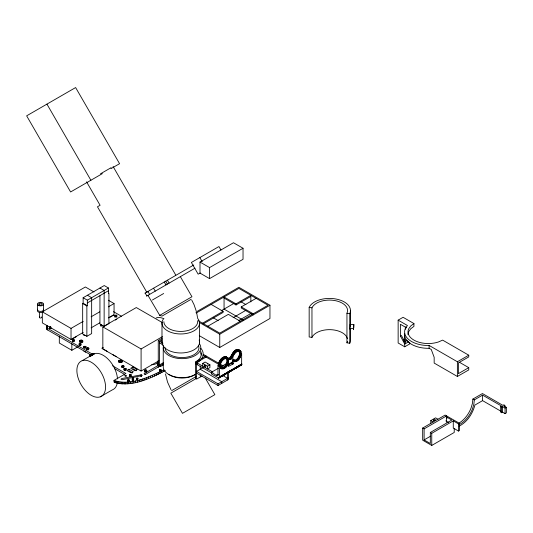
<?xml version="1.0" encoding="UTF-8"?>
<svg xmlns="http://www.w3.org/2000/svg" width="533" height="533" viewBox="0 0 533 533"><rect width="100%" height="100%" fill="white"/><g stroke="black" fill="none" stroke-linecap="round" stroke-linejoin="round"><path stroke-width="0.8" d="M353.366 328.614L353.865 324.65L353.532 329.687L353.366 328.614L349.748 328.461M226.125 357.943L227.411 358.642C222.721 357.29 217.99 365.518 221.721 368.769C226.778 369.742 231.668 360.068 225.979 357.816L228.164 359.462L225.979 357.816M350.394 326.669L350.274 324.377L350.021 329.267M211.394 372.287C212.874 372.127 217.104 377.67 217.99 374.439L217.99 365.711L219.669 366.404C219.863 362.66 222.221 358.649 225.952 357.536C228.317 356.43 228.564 360.608 230.662 359.402C232.768 356.151 239.057 344.338 241.662 353.705L241.629 364.765L218.643 377.95L211.394 373.939L211.394 372.287L218.417 368.23M226.718 364.179L226.811 363.799M227.877 365.332L231.335 363.326L231.742 362.547L233.168 363.466L232.768 364.152L228.204 366.497L228.63 364.179L232.841 361.774L233.168 363.466L231.742 362.547M219.01 377.85L241.629 364.765L218.836 377.924L219.429 376.924L219.429 366.544M91.256 355.158L47.51 329.9L46.717 328.648L47.057 325.57L46.717 326.989L47.51 328.248L91.976 353.919L92.749 353.472L94.188 354.298M504.831 406.939L504.831 405.366L503.872 404.814L502.919 405.366L482.445 393.541L472.878 399.064L472.405 403.481L471.019 408.145A19.608 11.32 -60 0 1 459.013 423.082M504.831 405.366L503.872 405.913L506.35 407.345L506.35 412.868L505.057 413.615L502.586 412.182L501.626 412.735L500.674 412.182L500.674 406.659L501.626 406.106L482.585 395.113L474.317 399.89L473.844 404.307L472.458 408.971A19.608 11.32 -60 0 1 459 424.654M158.101 361.088C157.608 363.886 154.164 364.679 151.738 364.759M229.463 359.608L228.297 358.836C232.535 356.784 233.78 345.884 240.45 350.734L237.958 349.488L241.216 351.633M79.71 340.667C79.077 342.339 82.568 342.572 82.915 341.113L82.055 340.227L80.303 340.267L79.71 340.667L79.71 342.319M114.881 315.469C115.474 318.414 118.806 314.004 114.881 315.469L114.881 317.128M118.832 360.694L118.579 361.234C118.966 362.78 122.39 362.713 122.237 360.948L120.918 360.188L119.505 360.308L118.832 360.694L118.832 362.353M201.754 358.462C204.172 355.531 203.473 351.007 200.881 348.389M115.488 320.086L115.981 319.647M49.736 327.002C48.976 328.015 50.895 328.455 51.594 328.075M144.403 370.335C144.716 374.119 149.6 368.696 144.403 370.335L144.403 371.994M129.506 374.732C129.726 377.237 132.97 373.606 129.506 374.732L129.506 376.385M72.441 339.954C71.995 343.245 77.238 338.895 72.441 339.954L72.441 341.606M79.137 343.818C78.671 347.103 83.934 342.759 79.137 343.818L79.137 345.477M101.07 324.65L101.07 326.309L101.13 324.617L100.95 325.403L102.503 325.483M83.861 334.584L83.741 335.337L85.293 335.417M200.241 360.441L197.003 362.873L197.003 364.532M200.448 376.851L200.241 374.726M409.684 342.559L409.684 343.938L404.74 346.796L398.144 342.986L398.144 320.146L403.088 317.295L413.934 323.558L410.716 325.983L408.684 328.808A20.287 11.713 0 0 0 415.933 341.127A20.287 11.713 0 0 0 438.426 341.979L442.63 340.121L468.747 355.198L468.747 356.91L458.373 362.9L458.373 373.64L468.747 367.65L468.747 369.915L457.381 376.471L434.168 363.073L434.168 357.31L431.264 349.495L429.118 348.256L428.285 348.322A23.665 13.665 0 0 1 404.614 334.657M49.736 328.654L51.494 328.381M124.089 368.51C122.583 372.141 129.865 367.857 124.089 368.51L124.089 370.162L125.948 370.202L125.948 368.543M83.928 346.43C82.428 350.061 89.677 345.77 83.928 346.43L83.928 348.082M86.799 348.082C85.3 351.713 92.549 347.429 86.799 348.082L86.546 349.908M121.95 365.885C120.405 369.502 127.713 365.258 121.95 365.885L121.95 367.543L123.469 367.444L123.469 365.791M219.409 377.171L241.902 363.952L219.429 376.924M219.356 377.397L241.882 364.199L218.217 377.864L222.474 375.439M219.27 377.584L241.829 364.419L218.437 377.93L241.482 364.878M219.156 377.737L241.742 364.612L218.643 377.95L241.309 364.952M100.484 173.811L111.137 167.662M102.363 173.625L70.603 191.967L26.65 115.834L75.626 87.559L119.579 163.691L110.971 168.655M83.221 332.399L71.029 339.441L42.34 322.878L42.34 311.832L85.373 286.987L93.981 291.957M108.446 287.987L87.345 300.166L87.345 305.689L83.135 303.257L83.135 297.74L104.235 285.555L108.446 287.987L108.446 293.503L108.925 293.23L108.925 323.598L104.142 326.356L99.938 323.924L99.938 295.768M87.439 295.255L91.649 297.68L91.649 333.571L86.866 336.33L82.662 333.905L82.662 303.537L83.135 303.257M87.345 302.931L108.446 290.745M82.662 303.537L86.866 305.962L87.345 305.689M42.34 311.832L71.029 328.395L83.221 321.359M91.11 316.802L99.718 311.832M108.326 306.868L114.062 303.55L114.062 314.597L108.326 317.908M144.929 293.19L193.765 264.994M200.002 262.063L233.467 242.742L243.035 248.258L243.035 259.305L209.562 278.626L200.002 273.103L200.002 262.063L209.562 267.586L243.035 248.258M91.11 327.848L99.718 322.878M72.088 339.128L76.406 336.629M109.398 317.581L113.702 315.103M146.622 296.115L194.958 268.206M158.894 360.768L141.092 371.048L102.842 348.962L102.842 326.876L136.308 307.554L162.518 322.685M152.405 299.999L163.664 293.503M200.261 272.956L198.149 274.175L191.387 262.463L218.963 246.539L220.955 249.984M59.316 336.416L59.316 343.045L71.848 350.281L78.244 346.59M103.262 347.403L101.823 348.229L107.579 351.553M159.733 315.356L147.927 295.295M82.175 360.681L94.128 353.779M191.234 299.233L162.079 316.069L159.567 315.456L191.96 296.748L180.321 276.594M195.844 312.145L238.884 287.3L269.958 305.242L269.958 318.494L219.756 347.483L199.269 335.657M196.257 313.011L238.884 288.406L268.046 305.242L219.756 333.125L198.323 320.753M102.842 326.876L141.092 348.962L162.458 336.629M158.261 367.397L158.261 340.507L162.358 338.142M162.285 339.674L159.554 341.253L159.554 365.998L160.513 366.551L163.245 364.978M221.188 310.766L233.94 303.404M202.54 323.191L223.1 311.319L223.1 312.425L203.253 323.884M243.381 320.266L224.06 309.113L224.06 296.961L236.012 303.863L250.836 295.309L250.836 301.931M224.06 298.067L236.012 304.969L250.836 296.415M129.033 369.236L126.894 370.475L131.211 372.967L133.35 371.728L129.033 369.236L129.033 370.895L132.63 372.973M132.864 367.024L130.705 368.276L135.022 370.768L137.181 369.522L132.864 367.024L132.864 368.683L136.461 370.761M165.383 370.608C150.006 378.41 131.438 387.844 113.989 382.074L113.989 380.415L125.928 373.52L112.536 365.785M207.803 326.223L228.364 314.357L240.316 321.259M253.228 314.91L241.269 308.007L241.269 306.901L256.093 298.347M233.141 317.668L245.893 310.306M127.8 379.882C126.568 382.214 131.624 379.603 127.8 379.882L127.8 381.535M158.261 365.258L157.308 364.705L157.308 363.599L158.674 362.813M100.271 396.838A20.287 11.713 60 0 0 96.34 366.244A20.287 11.713 60 0 0 77.058 373.2A20.287 11.713 60 0 0 100.271 396.838L112.223 389.936A20.287 11.713 60 0 0 117.213 383.38M132.291 379.023C131.105 381.361 136.095 378.743 132.291 379.023L132.291 380.682M158.694 365.105L144.063 373.746L144.483 374.279L145.782 374.213M163.651 362.533L159.554 364.898L160.513 365.451L163.245 363.872M136.794 378.177C135.555 380.502 140.605 377.877 136.794 378.177L136.794 379.836M238.404 320.706L251.156 313.344M145.069 374.626L160.133 365.931M199.269 322.405L219.756 334.231L269.958 305.242M159.787 369.442C158.554 371.781 163.611 369.169 159.787 369.442L159.787 371.101M206.078 355.964L195.558 362.04L195.558 378.603M206.078 357.07L196.517 362.593L196.517 379.156L202.094 375.938M202.747 363.426L205.132 362.047L209.915 364.805L209.915 367.57L207.524 368.949L207.524 366.191L202.747 363.426L202.747 366.191M203.486 367.404L196.517 371.428L218.03 383.847L228.55 377.777M207.524 366.191L209.915 364.805M171.559 390.702L195.991 376.598M217.99 365.711L219.716 365.578L218.283 364.745C218.697 360.641 223.28 354.318 227.731 357.73L225.752 356.71L228.59 358.489L226.765 357.223M205.305 378.084L214.866 394.647L182.473 413.348L170.833 393.187L196.424 378.41M220.522 367.017L226.845 363.366M232.461 360.121L233.867 359.309L235.799 360.428M217.211 375.465L218.617 374.652M196.517 373.08L218.03 385.506L228.55 379.429L228.55 371.394M404.74 346.796L404.74 344.038L400.436 336.03L401.389 335.477L405.693 343.485M403.208 339.947L404.427 339.248L408.724 341.733L404.74 344.038M398.144 320.146L407.425 325.51L405.42 328.301A23.665 13.665 0 0 0 428.285 345.504L429.118 345.437L457.381 361.754L468.747 355.198M430.791 423.362L430.791 420.604L435.574 417.845L437.959 419.224M454.229 428.305L454.229 432.47L431.757 445.441L422.676 440.198L422.676 428.052L445.148 415.074L459.493 423.355L459.493 430.511L458.533 431.064L453.277 428.026L453.277 420.87L458.533 423.908L459.493 423.355M422.676 428.052L424.108 428.878L446.581 415.9L446.894 418.485M500.92 411.223L482.585 400.636L474.903 405.073C472.631 413.688 467.241 422.076 459.126 426.14M424.108 428.878L424.108 439.918L430.324 443.509L430.324 432.47L451.844 420.044L445.628 416.453M430.324 432.47L431.757 433.296L453.277 420.87M424.108 439.918L430.564 436.194M500.674 406.659L501.626 407.212L502.586 406.659L505.057 408.091L506.35 407.345M223.887 374.632L228.857 371.814M230.269 371.001L231.688 370.195M233.108 369.389L241.116 364.972M230.049 370.921L231.469 370.115M232.888 369.309L234.307 368.503M239.27 365.691L240.909 364.952M113.989 380.415C130.752 386.099 148.674 377.204 163.611 369.955L163.611 371.614M121.751 360.475L121.751 362.127L119.119 362.127L119.119 360.475M221.022 368.589L222.074 368.476M86.799 349.741L88.651 349.781L88.651 348.122M146.175 370.075L146.175 371.734L144.656 371.827L144.656 370.175M82.408 340.394L82.408 342.046L80.303 341.92L80.303 340.267M140.925 374.892L121.644 378.57L120.971 379.21L122.29 379.676L142.224 375.565L141.905 375.012L140.925 374.892L140.925 376.551L141.618 376.565M132.091 378.237L133.696 377.93M116.367 319.5L116.807 319.427M227.917 364.685L229.117 364.852M116.247 315.17L116.247 316.822L115.474 316.842L115.474 315.19M137.807 379.776L137.114 379.749L137.114 378.09M228.297 358.836L230.023 359.648L228.904 358.729L230.662 359.402L229.55 358.356L230.989 359.182L229.87 358.083L231.302 358.909L230.163 357.756L231.595 358.582L230.429 357.39L231.868 358.216L230.662 356.997L232.102 357.823L230.856 356.584L232.288 357.41L231.002 356.164L232.741 356.097L231.302 355.264L233.128 355.205L231.695 354.378L233.601 354.345L232.161 353.512L234.14 353.526L232.701 352.699L234.733 352.773L233.301 351.94L235.379 352.093L233.94 351.267L236.052 351.507L234.613 350.681L236.739 351.027L235.306 350.201L237.438 350.661L235.999 349.835L238.118 350.421L236.685 349.588L238.771 350.301L237.338 349.475L239.39 350.321M218.903 365.378L220.362 365.425M350.274 324.377L353.865 324.65M89.764 354.725L89.411 354.698L89.411 356.357L89.764 356.384L89.764 354.725L92.462 355.291M347.416 338.748A18.109 10.453 0 0 0 330.647 329.674A18.109 10.453 0 0 0 311.965 337.402L309.167 336.969L309.167 307.401L311.965 307.834A18.109 10.453 0 0 1 334.144 300.439A18.109 10.453 0 0 1 346.95 313.244L349.748 313.677L349.748 343.252L346.95 342.819L346.95 313.244M232.721 360.768L234.68 361.747C239.217 361.927 243.841 353.159 238.791 351.16C234.487 351.474 230.189 359.289 234.68 361.747L233.834 360.934L233.247 360.921L234.154 361.594L232.721 360.768L233.694 361.307M220.289 367.943L222.248 368.923L221.402 368.116L220.815 368.096L221.721 368.769L220.289 367.943L221.262 368.483M224.999 357.816L226.358 358.336M227.191 357.536L224.513 356.704L225.952 357.536L223.84 356.897L225.279 357.73L223.154 357.217L224.586 358.043L222.454 357.65L223.893 358.482L221.775 358.196L223.207 359.029L221.122 358.842L222.554 359.668L220.502 359.568L221.935 360.395L219.942 360.361L221.375 361.187L219.443 361.207L220.875 362.034L219.016 362.087L220.455 362.92L218.677 362.986L220.116 363.812L218.43 363.879L219.869 364.705L218.283 364.745L218.23 365.578L219.669 366.404M225.586 357.81L226.918 358.423M406.726 327.922L400.436 324.291L400.436 336.03M459.406 362.26L468.747 367.65M472.878 399.064L474.317 399.89M240.989 301.771L245.913 304.609M445.815 420.87L448.493 422.416M241.269 306.901L253.228 313.804M430.791 420.604L433.182 421.983M211.148 304.416L223.1 311.319M213.26 317.781L218.177 320.626M238.831 350.987L240.596 352.286L239.157 351.46L240.829 352.866L239.397 352.04L240.963 353.539L239.53 352.706L240.989 354.285L239.557 353.459L240.909 355.091L239.477 354.258L240.723 355.931L239.29 355.105L240.443 356.784L239.004 355.957L240.063 357.63L238.631 356.804L239.603 358.449L238.171 357.616L239.077 359.209L237.645 358.383L238.491 359.902L237.058 359.075L237.865 360.508L236.432 359.682L237.212 361.008L235.779 360.181L236.545 361.387L235.113 360.561L235.892 361.647L233.834 360.934C237.765 360.041 240.929 354.672 238.831 350.987L240.263 351.813L239.031 351.027M231.002 356.164L232.435 356.99M231.262 363.379L232.914 364.019L231.542 363.106L232.974 363.939L231.715 362.733L233.148 363.559L231.735 362.64M99.938 288.04L104.142 290.472L104.142 326.356M203.28 354.352L218.99 363.419M220.422 364.252L223.294 365.905M108.326 300.239L114.062 303.55M203.053 355.324L222.388 366.484M113.509 311.678L121.397 316.229M222.574 375.432L227.598 378.33M158.261 340.507L162.965 343.225M212.061 371.568L195.558 362.04L198.676 359.695A19.608 11.32 0 0 0 200.635 351.107M83.135 297.74L87.345 300.166M159.554 342.912L162.965 344.878M195.558 363.699L212.061 373.22M157.308 363.599L158.261 364.152M112.789 354.598L116.147 356.537M114.648 368.663L124.522 374.366M83.854 351.154L85.673 352.206M232.215 361.501L233.174 362.107M231.335 363.326L232.694 364.206M227.151 357.663L228.89 359.035M239.437 350.301L239.777 350.801M199.842 257.579L202.227 261.716M113.096 166.529L175.737 275.035M167.429 280.198L169.121 283.123M165.736 281.177L167.422 284.102M164.284 282.01L165.976 284.942M153.544 288.213L155.236 291.145M46.937 104.122L90.89 180.254M86.566 181.853L100.091 205.272L97.466 206.791L146.981 292.557M147.927 291.458L149.613 294.383M145.203 293.03L146.888 295.962M157.661 361.221L158.081 362.227M191.813 300.232L194.052 304.703L196.151 310.752M170.98 389.703L167.535 382.101L165.477 373.933M196.63 312.525L197.53 317.708M505.057 408.091L505.057 413.615M502.586 406.659L502.586 412.182M501.626 407.212L501.626 412.735M482.585 395.113L482.585 400.636M458.533 423.908L458.533 431.064M457.381 361.754L457.381 376.471M446.581 415.9L446.581 422.216M431.757 433.296L431.757 445.441M429.118 345.437L429.118 348.256M413.934 323.558L413.934 326.376L410.716 328.801L408.684 331.626A20.287 11.713 0 0 0 407.998 334.657M405.38 326.909L405.38 329.261M404.427 333.725L404.427 339.248M350.467 310.539L350.467 324.504M350.467 329.434L350.467 340.107A21.007 12.126 0 0 1 349.748 343.252M311.965 307.834L311.965 337.402M236.012 303.863L236.012 304.969M227.598 371.947L227.598 379.982M221.755 383.354L221.755 381.701L200.241 369.276L200.241 366.084M219.756 334.231L219.756 347.483M218.03 383.847L218.03 385.506M209.562 267.586L209.562 278.626M199.549 323.131L199.549 342.139M197.67 320.746L197.67 321.672A16.903 9.761 0 0 1 180.767 331.426A16.903 9.761 0 0 1 163.864 321.672M163.245 347.802L163.245 366.811A18.782 10.847 0 0 0 174.837 376.824A18.782 10.847 0 0 0 195.311 374.479M161.985 323.131L161.985 342.139M161.825 370.935L161.825 372.587M160.799 369.402L160.799 371.061M160.513 365.451L160.513 366.551M160.46 369.342L160.46 371.001M160.087 369.362L160.087 371.021M159.987 371.874L159.987 373.533M158.134 372.794L158.134 374.446M156.242 373.686L156.242 375.345M154.37 374.532L154.37 376.191M152.465 375.365L152.465 377.018M150.539 376.145L150.539 377.797M148.654 376.884L148.654 378.537M146.728 370.395L146.728 372.054M146.728 377.584L146.728 379.243M146.495 370.202L146.495 371.861M145.782 369.989L145.782 371.641M145.396 369.975L145.396 371.634M145.009 370.049L145.009 371.701M144.823 378.237L144.823 379.889M142.931 378.856L142.931 380.515M141.278 374.866L141.278 376.525M141.092 348.962L141.092 371.048M141.058 379.416L141.058 381.068M139.206 379.942L139.206 381.595M137.454 378.07L137.454 379.729M137.367 380.415L137.367 382.074M135.562 380.835L135.562 382.494M133.81 381.208L133.81 382.861M133.303 378.983L133.303 380.642M132.964 378.93L132.964 380.582M132.63 378.95L132.63 380.602M132.071 381.528L132.071 383.187M131.058 374.652L131.058 376.311M130.772 374.526L130.772 376.185M130.418 374.479L130.418 376.131M130.385 381.801L130.385 383.454M130.079 374.499L130.079 376.151M129.759 374.586L129.759 376.238M129.099 379.949L129.099 381.608M128.799 379.836L128.799 381.488M128.766 382.014L128.766 383.673M128.48 379.782L128.48 381.441M128.127 379.796L128.127 381.448M127.16 382.181L127.16 383.833M125.608 368.41L125.608 370.069M125.628 382.288L125.628 383.947M125.242 368.33L125.242 369.989M124.835 368.33L124.835 369.989M124.449 368.383L124.449 370.035M124.162 382.334L124.162 383.993M123.769 365.924L123.769 367.583M123.096 365.711L123.096 367.37M122.677 365.705L122.677 367.357M122.723 382.348L122.723 384M122.29 365.771L122.29 367.424M122.037 360.694L122.037 362.353M121.357 360.308L121.357 361.96M121.377 382.288L121.377 383.947M120.918 360.188L120.918 361.847M120.431 360.161L120.431 361.82M120.112 382.181L120.112 383.833M119.958 360.201L119.958 361.854M119.505 360.308L119.505 361.96M118.879 382.014L118.879 383.673M117.746 381.808L117.746 383.467M116.854 315.423L116.854 317.075M116.687 381.528L116.687 383.187M116.587 315.263L116.587 316.922M115.861 315.136L115.861 316.795M115.708 381.215L115.708 382.874M115.135 315.303L115.135 316.962M114.795 380.848L114.795 382.501M92.749 353.472L92.749 355.125M91.976 353.919L91.976 355.578M90.83 354.871L90.83 356.53M90.477 354.825L90.477 356.477M90.137 354.765L90.137 356.424M88.318 347.989L88.318 349.641M87.945 347.909L87.945 349.568M87.519 347.902L87.519 349.555M87.152 347.956L87.152 349.615M86.866 305.962L86.866 336.33M85.766 346.457L85.766 348.116M85.447 346.33L85.447 347.989M85.073 346.257L85.073 347.909M84.654 346.243L84.654 347.902M84.281 346.303L84.281 347.956M82.715 340.607L82.715 342.259M82.055 340.227L82.055 341.88M81.636 340.141L81.636 341.793M81.183 340.107L81.183 341.766M80.876 343.772L80.876 345.424M80.723 340.161L80.723 341.813M80.556 343.645L80.556 345.297M80.183 343.585L80.183 345.244M79.963 340.44L79.963 342.099M79.797 343.598L79.797 345.251M79.424 343.672L79.424 345.331M74.18 339.907L74.18 341.56M73.86 339.781L73.86 341.433M73.487 339.721L73.487 341.373L73.101 341.387L73.101 339.728M72.728 339.807L72.728 341.466M71.848 343.652L71.848 350.281M71.029 328.395L71.029 339.441M50.715 326.649L50.715 328.308M50.329 326.696L50.329 328.355M49.975 326.822L49.975 328.481M47.51 328.248L47.51 329.9M47.19 328.002L47.19 329.661M46.957 327.708L46.957 329.367M46.871 326.083L46.871 327.742M46.751 326.562L46.784 329.034M43.553 304.13L43.553 309.646M39.429 312.411L39.429 317.382M37.47 304.136L37.47 309.653M43.453 310.319A3.045 1.759 0 0 1 43.266 311.499M42.86 311.872A3.045 1.759 0 0 1 39.136 312.325A3.045 1.759 0 0 1 37.563 310.319M43.453 309.213A3.045 1.759 0 0 1 40.515 311.405A3.045 1.759 0 0 1 37.563 309.22M41.301 316.955A1.079 0.626 0 0 1 41.261 317.828A1.079 0.626 0 0 1 39.748 317.828A1.079 0.626 0 0 1 39.722 316.955M347.416 341.473A18.109 10.453 0 0 1 346.95 342.819M309.167 307.401A21.007 12.126 0 0 1 334.897 298.826A21.007 12.126 0 0 1 349.748 313.677M403.927 341.4A1.013 0.586 0 0 1 405.107 340.767A1.013 0.586 0 0 1 405.853 341.593A1.013 0.586 0 0 1 404.287 341.8M207.55 363.912A1.013 0.586 60 0 1 207.903 364.259M200.635 352.759A19.608 11.32 0 0 1 201.261 354.951M156.202 317.941A20.287 11.713 60 0 1 162.985 318.354M91.556 355.438A20.287 11.713 60 0 1 107.106 358.196A20.287 11.713 60 0 1 117.487 378.93M195.165 374.413A16.903 9.761 0 0 1 168.894 374.413M199.382 343.652A18.782 10.847 0 0 1 183.865 358.596A18.782 10.847 0 0 1 163.604 345.684M198.609 345.897A16.903 9.761 0 0 1 183.685 357.516A16.903 9.761 0 0 1 165.123 347.802M197.61 318.328A18.782 10.847 0 0 1 180.767 333.971A18.782 10.847 0 0 1 163.924 318.328M199.189 340.021A18.782 10.847 0 0 1 181.387 352.973A18.782 10.847 0 0 1 162.145 340.72M353.612 327.409C353.772 328.794 353.832 324.91 353.612 327.409M124.849 375.765C126.361 378.137 127.68 374.019 124.849 375.765M227.125 360.634C226.845 363.852 224.746 367.417 221.402 368.116L223.46 368.823L222.681 367.737L224.12 368.57L223.347 367.357L224.779 368.183L224 366.857L225.432 367.683L224.626 366.251L226.059 367.084L225.212 365.558L226.645 366.391L225.739 364.799L227.171 365.625L226.199 363.979L227.631 364.805L226.572 363.133L228.011 363.959L226.858 362.28L228.291 363.106L227.045 361.441L228.477 362.267L227.125 360.634L226.725 358.636L228.397 360.041L226.965 359.215L228.53 360.714L227.098 359.888L228.557 361.461L227.125 360.634M217.964 374.459L216.558 375.265L217.977 374.466M218.19 374.566L216.784 375.379L218.204 374.572M218.403 374.632L217.004 375.445L218.417 374.632M39.575 304.943A1.692 0.973 0 0 0 42.2 304.19A1.692 0.973 0 0 0 39.755 303.257A1.692 0.973 0 0 0 39.575 304.943M38.829 305.596A3.045 1.759 0 0 0 43.546 304.236A3.045 1.759 0 0 0 39.156 302.557A3.045 1.759 0 0 0 38.829 305.596M433.682 420.297A1.013 0.586 0 0 0 435.334 419.951A1.013 0.586 0 0 0 433.989 419.298A1.013 0.586 0 0 0 433.682 420.297M204.392 365.811A1.013 0.586 60 0 0 205.558 366.977A1.013 0.586 60 0 0 205.345 365.445A1.013 0.586 60 0 0 204.392 365.811"/></g></svg>
